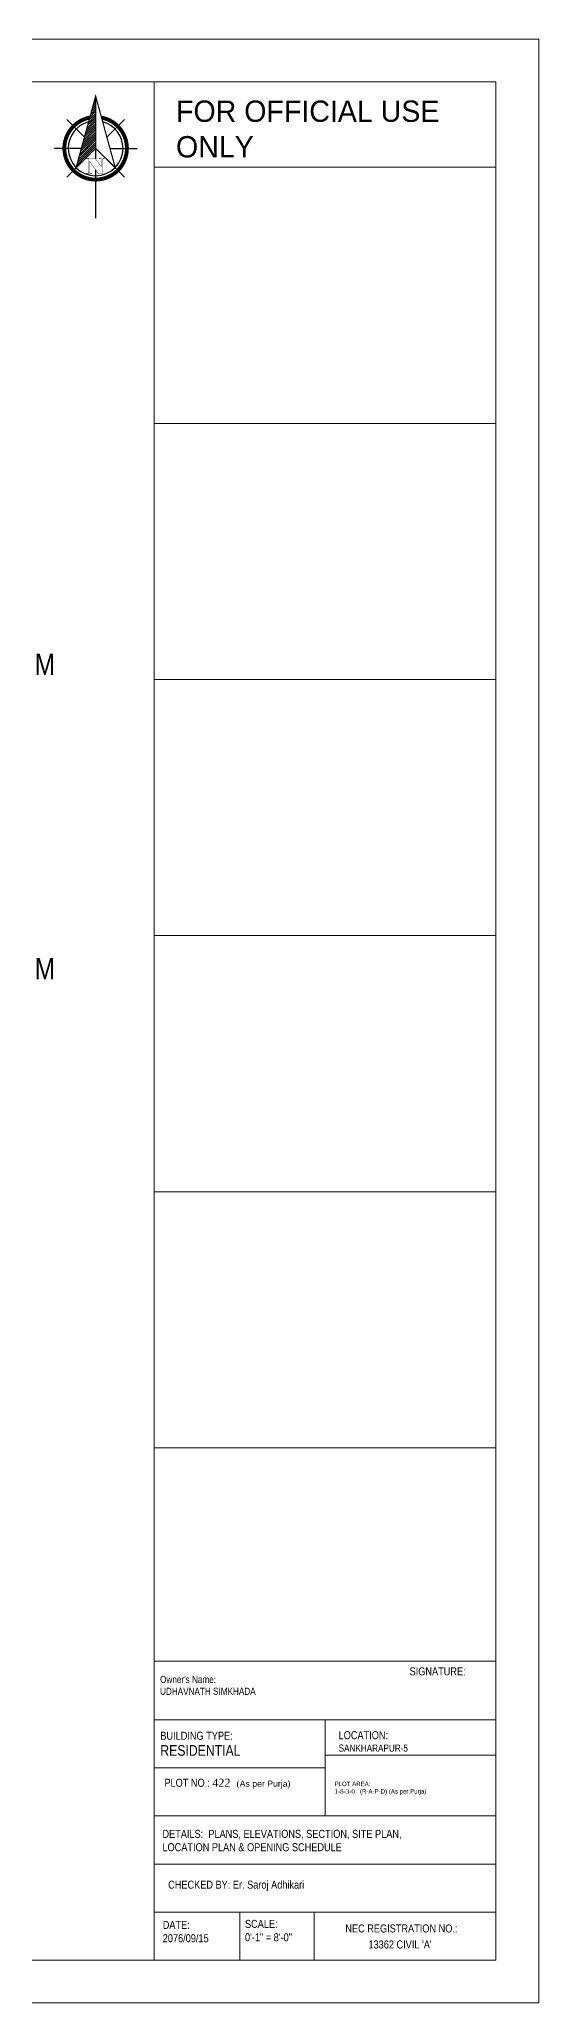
# Model space of a CAD drawing. Header units: inches. Extents: x 94889 to 364662, y -10661 to -3947.
# Drawn here: x 97496 to 98057, y -10661 to -8453 of the extents above; entities that cross this region are included whole.
import ezdxf

# ---------------------------------------------------------------- set-up
doc = ezdxf.new("R2010")
doc.units = ezdxf.units.IN
doc.header["$LTSCALE"] = 2
doc.header["$MEASUREMENT"] = 0
doc.layers.get('0').update_dxf_attribs({"linetype": 'CONTINUOUS'})
for name, color, linetype, lineweight in [('DIMENTION', 140, 'CONTINUOUS', 0), ('elev 0.2', 221, 'CONTINUOUS', 20), ('Siteplan', 7, 'CONTINUOUS', 30), ('steps', 253, 'CONTINUOUS', 20)]:
    doc.layers.add(name, color=color, linetype=linetype, lineweight=lineweight)
doc.styles.get("Standard").update_dxf_attribs({"font": 'ARIALN.TTF'})

# ---------------------------------------------------------------- blocks, each defined once
blk = doc.blocks.new('*X29')
at = {"color": 0}
for p, q in [((146.36, -413.14), (147.62, -411.88)), ((146.55, -412.41), (147.62, -411.35)), ((146.75, -411.68), (147.62, -410.82)), ((146.95, -410.95), (147.62, -410.29)), ((147.15, -410.22), (147.62, -409.76)), ((147.35, -409.49), (147.62, -409.23)), ((147.55, -408.76), (147.62, -408.7)), ((144.56, -419.71), (147.62, -416.65)), ((144.76, -418.98), (147.62, -416.12)), ((144.96, -418.25), (147.62, -415.59)), ((145.16, -417.52), (147.62, -415.06)), ((145.36, -416.79), (147.62, -414.53)), ((145.56, -416.06), (147.62, -414)), ((145.76, -415.33), (147.62, -413.47)), ((145.96, -414.6), (147.62, -412.94)), ((146.16, -413.87), (147.62, -412.41)), ((142.76, -426.28), (147.62, -421.42)), ((142.96, -425.55), (147.62, -420.89)), ((143.16, -424.82), (147.62, -420.36)), ((143.36, -424.09), (147.62, -419.83)), ((143.56, -423.36), (147.62, -419.3)), ((143.76, -422.63), (147.62, -418.77)), ((143.96, -421.9), (147.62, -418.24)), ((144.16, -421.17), (147.62, -417.71)), ((144.36, -420.44), (147.62, -417.18))]:
    blk.add_line(p, q, dxfattribs=at)
blk = doc.blocks.new('NORTH_15')
for p, q in [((0, 3.66), (0, 10.62)), ((-2.87, 2.87), (-7.37, 7.37)), ((2.87, 2.87), (7.37, 7.37)), ((-13.37, 0), (2.72, 0)), ((5.49, 0), (17.83, 0)), ((-2.87, -2.87), (-7.37, -7.37)), ((0, -3.66), (0, -10.62)), ((2.87, -2.87), (7.37, -7.37))]:
    blk.add_line(p, q)
for points, const_width in [([(4.96, -5.01), (-13.37, 0), (4.9, 5), (0, 0), (4.96, -5.01)], 0.3), ([(5.93, -1.55), (6, -1.55), (6.07, -1.54), (6.13, -1.53), (6.17, -1.52), (6.22, -1.51), (6.26, -1.49), (6.28, -1.47), (6.3, -1.45), (6.32, -1.42), (6.33, -1.39), (6.35, -1.34), (6.36, -1.29), (6.37, -1.23), (6.38, -1.16), (6.38, -1.08), (6.38, -1), (6.54, -1), (6.54, -2.34), (6.38, -2.34), (6.38, -2.3), (6.38, -2.23), (6.38, -2.16), (6.37, -2.09), (6.36, -2.04), (6.35, -1.99), (6.33, -1.95), (6.32, -1.91), (6.3, -1.88), (6.28, -1.86), (6.26, -1.83), (6.22, -1.81), (6.18, -1.8), (6.13, -1.78), (6.07, -1.77), (6.01, -1.76), (5.95, -1.76), (2.66, -1.76), (2.66, -2.34), (2.5, -2.34), (2.5, -0.16), (4.71, 1.44), (3.14, 1.44), (3.07, 1.44), (3, 1.43), (2.94, 1.42), (2.89, 1.41), (2.85, 1.4), (2.81, 1.38), (2.78, 1.36), (2.76, 1.34), (2.74, 1.31), (2.72, 1.27), (2.7, 1.22), (2.69, 1.17), (2.68, 1.11), (2.67, 1.04), (2.66, 0.97), (2.66, 0.89), (2.66, 0.87), (2.5, 0.87), (2.5, 2.21), (2.66, 2.21), (2.66, 2.17), (2.66, 2.09), (2.67, 2.03), (2.68, 1.97), (2.69, 1.91), (2.7, 1.86), (2.71, 1.82), (2.73, 1.78), (2.75, 1.76), (2.77, 1.74), (2.8, 1.72), (2.85, 1.7), (2.89, 1.68), (2.94, 1.67), (3, 1.66), (3.07, 1.66), (3.14, 1.66), (6.54, 1.66), (6.54, 0.75), (3.33, -1.55), (5.93, -1.55), (5.93, -1.55)], 0.1)]:
    blk.add_lwpolyline(points, dxfattribs=dict(const_width=const_width))
at = {"const_width": 1}
for points in [[(0, -8, 1), (0, 8, 0.359415), (-7.86, 1.52, 1)], [(-7.86, -1.52, 0.359415), (0, -8, 1)]]:
    blk.add_lwpolyline(points, format="xyb", dxfattribs=at)
for start, end in [(90, 164.973), (270, 90), (195.027, 270)]:
    blk.add_arc((0, 0), 7, start, end)
at = {"rotation": 90}
blk.add_blockref('*X29', (-421.89, -147.62), dxfattribs=at)
blk = doc.blocks.new('A$C0BDB7EE9')
at = {"layer": 'Siteplan', "xscale": 2.999999999999779, "yscale": 2.999999999999779, "zscale": 2.999999999999779, "rotation": 247.8612575918487}
blk.add_blockref('NORTH_15', (20.2, 49.5), dxfattribs=at)
blk = doc.blocks.new('A$C327B4BBD')
at = {"layer": 'DIMENTION', "ltscale": 0.3, "xscale": 1.171875000000082, "yscale": 1.171875000000082, "zscale": 1.171875000000082, "rotation": 112.1387424081494}
blk.add_blockref('A$C0BDB7EE9', (16.1, 0), dxfattribs=at)

msp = doc.modelspace()

# ---------------------------------------------------------------- linework, layer by layer
at = {"layer": 'elev 0.2'}
msp.add_line((97816.82, -10382.42), (98008.82, -10382.42), dxfattribs=at)
at = {"layer": 'steps', "color": 0, "ltscale": 0.3}
for p, q in [((97624.82, -10612.79), (97624.82, -8500.79)), ((97624.82, -8596.79), (98008.82, -8596.79)), ((97624.82, -8884.79), (98008.82, -8884.79)), ((97624.82, -9172.79), (98008.82, -9172.79)), ((97624.82, -9460.79), (98008.82, -9460.79)), ((97624.82, -9748.79), (98008.82, -9748.79)), ((97624.82, -10036.79), (98008.82, -10036.79)), ((97624.82, -10276.79), (98008.82, -10276.79)), ((97624.82, -10342.79), (98008.82, -10342.79)), ((97816.82, -10342.79), (97816.82, -10450.79)), ((97624.82, -10396.79), (97816.82, -10396.79)), ((97624.82, -10450.79), (98008.82, -10450.79)), ((97624.82, -10504.79), (98008.82, -10504.79)), ((97624.82, -10558.79), (97816.82, -10558.79)), ((97720.82, -10558.79), (97720.82, -10612.79)), ((97804.51, -10558.79), (97804.51, -10612.79)), ((97816.82, -10558.79), (98008.82, -10558.79))]:
    msp.add_line(p, q, dxfattribs=at)
for points in [[(98056.82, -10660.79), (94888.82, -10660.79), (94888.82, -8452.79), (98056.82, -8452.79)], [(94984.82, -8500.79), (98008.82, -8500.79), (98008.82, -10612.79), (94984.82, -10612.79)]]:
    msp.add_lwpolyline(points, close=True, dxfattribs=at)

# ---------------------------------------------------------------- block references
at = {"layer": 'steps', "color": 0, "ltscale": 0.3, "xscale": 1.25, "yscale": 1.25, "zscale": 1.25, "rotation": 270}
msp.add_blockref('A$C327B4BBD', (97558.86, -8633.64), dxfattribs=at)

# ---------------------------------------------------------------- texts
at = {"color": 0, "char_height": 24}
for insert, attachment_point in [((97323.88, -9207.99), 7), ((97323.88, -9485.99), 1)]:
    msp.add_mtext_dynamic_manual_height_columns('2 NOS. 12 M M ROD', width=212.5001, gutter_width=40, heights=[0], dxfattribs=dict(at, insert=insert, attachment_point=attachment_point))
at = {"layer": 'steps', "color": 0, "ltscale": 0.3}
for s, insert, char_height, width, attachment_point in [('{\\fMangal|b0|i0|c0|p18;FOR OFFICIAL USE ONLY}', (97649.27, -8521.68), 24, 330.8564, 1), ('SIGNATURE:', (97943.23, -10288.22), 9, 345, 5), ("Owner's Name:\\PUDHAVNATH SIMKHADA", (97631.35, -10293.24), 8, 200.141, 1), ('LOCATION:\\P{\\H0.8889x;SANKHARAPUR-5}', (97831.99, -10355.44), 9, 345, 1), ('BUILDING TYPE:\\P{\\H1.333x;RESIDENTIAL}', (97631.63, -10356.07), 9, 345, 1), ('PLOT NO.: {\\fTimes New Roman|b0|i0|c0|p18;422  \\H0.77778x;(\\fArial|b0|i0|c0|p34;As per Purja)}', (97636.24, -10408.96), 9, 345, 1), ('PLOT AREA:\\P{\\fTimes New Roman|b0|i0|c0|p18;1-8-3-0   }(R-A-P-D) (As per Purja){\\fTimes New Roman|b0|i0|c0|p18;       }', (97827.36, -10412.21), 5, 345, 1), ('DETAILS:  PLANS, ELEVATIONS, SECTION, SITE PLAN,\\PLOCATION PLAN & OPENING SCHEDULE', (97634, -10478.45), 9, 534, 4), ('CHECKED BY: Er. Saroj Adhikari', (97640.43, -10529.4), 9, 344.5137, 4), ('DATE:\\P2076/09/15', (97634.36, -10568.75), 9, 345, 1), ('SCALE:\\P0\'-1" = 8\'-0" ', (97726.75, -10591.79), 9, 95.1028, 7), ('NEC REGISTRATION NO.:', (97902.56, -10577.32), 9, 345, 5), ("13362 CIVIL 'A'", (97901.01, -10595.34), 9, 345, 5)]:
    msp.add_mtext(s, dxfattribs=dict(at, insert=insert, char_height=char_height, width=width, attachment_point=attachment_point))

doc.saveas('drawing.dxf')
